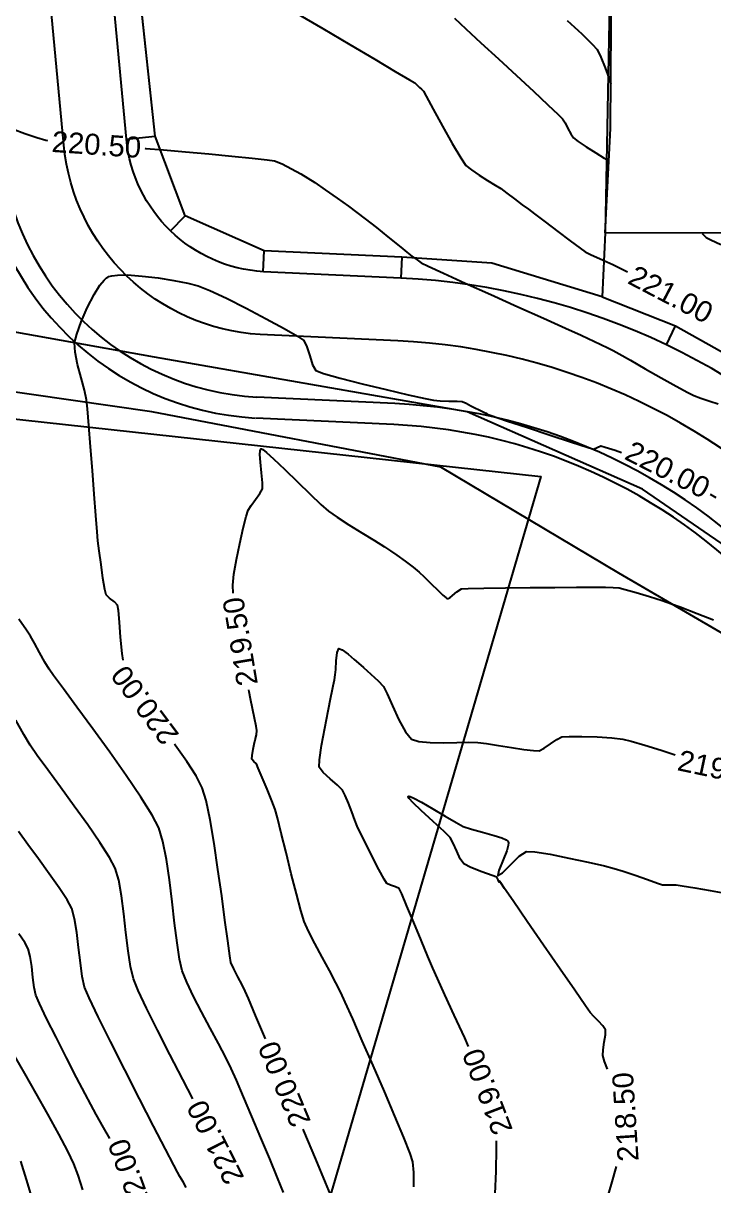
# Model space of a CAD drawing. Header units: metres. Extents: x 600780 to 602257, y 1303551 to 1303943.
# Drawn here: x 601376.6 to 601409.6, y 1303693.9 to 1303749.4 of the extents above; entities that cross this region are included whole.
import ezdxf

# ---------------------------------------------------------------- set-up
doc = ezdxf.new("R2010")
doc.units = ezdxf.units.M
doc.header["$LTSCALE"] = 0.0254
doc.header["$MEASUREMENT"] = 0
for name, color, linetype in [('ALINEACION CALLE', 4, 'Continuous'), ('CAMINO', 8, 'Continuous'), ('CONT-MJR', 30, 'Continuous'), ('CONT-MNR', 56, 'Continuous'), ('LOTES', 3, 'Continuous'), ('POLIGONO APROBADO', 2, 'Continuous'), ('POLIGONO LEVANTAMIENTO', 7, 'Continuous')]:
    doc.layers.add(name, color=color, linetype=linetype)
doc.styles.add('CURVAS', font='arial.ttf', dxfattribs={"height": 1})

# ---------------------------------------------------------------- blocks, each defined once
blk = doc.blocks.new('*U7')
at = {"layer": 'CONT-MNR', "elevation": 218.5, "flags": 128}
for points in [[(601404.53, 1303699.482), (601404.389, 1303699.846), (601404.299, 1303700.128), (601404.314, 1303700.401), (601404.376, 1303700.76), (601404.432, 1303701.109), (601404.429, 1303701.353), (601404.308, 1303701.545), (601404.098, 1303701.774), (601403.872, 1303701.999), (601403.706, 1303702.18), (601403.476, 1303702.505), (601402.964, 1303703.244), (601402.266, 1303704.254), (601401.478, 1303705.397), (601400.697, 1303706.531), (601400.02, 1303707.515), (601399.617, 1303708.099), (601399.429, 1303708.373), (601399.369, 1303708.459), (601399.361, 1303708.47), (601399.359, 1303708.463), (601399.353, 1303708.427), (601399.348, 1303708.404), (601399.308, 1303708.512), (601399.247, 1303708.642), (601399.017, 1303708.727), (601398.524, 1303708.9), (601397.995, 1303709.105), (601397.661, 1303709.284), (601397.495, 1303709.528), (601397.328, 1303709.891), (601397.167, 1303710.263), (601397.02, 1303710.536), (601396.732, 1303710.823), (601396.209, 1303711.298), (601395.629, 1303711.825), (601395.245, 1303712.195), (601395.065, 1303712.398), (601395.017, 1303712.48), (601395.019, 1303712.503), (601395.036, 1303712.511), (601395.104, 1303712.5), (601395.286, 1303712.424), (601395.641, 1303712.234), (601396.195, 1303711.911), (601396.779, 1303711.559), (601397.295, 1303711.254), (601397.642, 1303711.069), (601398.03, 1303710.938), (601398.56, 1303710.793), (601399.112, 1303710.64), (601399.486, 1303710.516), (601399.686, 1303710.425), (601399.767, 1303710.365), (601399.789, 1303710.336), (601399.801, 1303710.293), (601399.792, 1303710.165), (601399.714, 1303709.896), (601399.544, 1303709.467), (601399.34, 1303708.971), (601399.296, 1303708.719), (601399.51, 1303708.855), (601399.893, 1303709.236), (601400.318, 1303709.648), (601400.661, 1303709.878), (601401.055, 1303709.859), (601401.784, 1303709.739), (601402.687, 1303709.558), (601403.604, 1303709.358), (601404.377, 1303709.181), (601404.844, 1303709.066), (601405.271, 1303708.933), (601405.843, 1303708.737), (601406.431, 1303708.528), (601406.911, 1303708.359), (601407.155, 1303708.282), (601407.356, 1303708.274), (601407.607, 1303708.282), (601407.809, 1303708.281), (601408.1, 1303708.238), (601408.693, 1303708.142), (601409.423, 1303708.015), (601410.129, 1303707.881)], [(601404.401, 1303692.894), (601404.719, 1303693.989), (601404.962, 1303694.825)]]:
    blk.add_lwpolyline(points, dxfattribs=at)
at = {"layer": 'CONT-MNR', "color": 2, "insert": (601405.386, 1303697.196, 218.5), "char_height": 1, "attachment_point": 5, "rotation": 93.7607, "style": 'CURVAS'}
blk.add_mtext('{218.50}', dxfattribs=at)
blk = doc.blocks.new('*U8')
at = {"layer": 'CONT-MJR', "elevation": 219, "flags": 128}
for points in [[(601397.892, 1303700.554), (601397.709, 1303700.968), (601397.215, 1303702.052), (601396.765, 1303703.028), (601396.405, 1303703.805), (601396.185, 1303704.296), (601395.948, 1303704.864), (601395.629, 1303705.637), (601395.281, 1303706.481), (601394.955, 1303707.261), (601394.703, 1303707.846), (601394.576, 1303708.101), (601394.404, 1303708.184), (601394.163, 1303708.258), (601393.987, 1303708.34), (601393.861, 1303708.548), (601393.618, 1303709.007), (601393.313, 1303709.603), (601393.002, 1303710.224), (601392.74, 1303710.754), (601392.583, 1303711.08), (601392.462, 1303711.375), (601392.316, 1303711.763), (601392.159, 1303712.176), (601392.008, 1303712.542), (601391.878, 1303712.793), (601391.638, 1303713.043), (601391.287, 1303713.339), (601390.954, 1303713.637), (601390.767, 1303713.893), (601390.778, 1303714.254), (601390.88, 1303714.934), (601391.031, 1303715.768), (601391.193, 1303716.592), (601391.325, 1303717.24), (601391.388, 1303717.549), (601391.433, 1303717.781), (601391.489, 1303718.069), (601391.531, 1303718.301), (601391.551, 1303718.562), (601391.578, 1303718.977), (601391.623, 1303719.37), (601391.697, 1303719.566), (601391.868, 1303719.501), (601392.141, 1303719.295), (601392.429, 1303719.048), (601392.645, 1303718.86), (601392.884, 1303718.655), (601393.231, 1303718.348), (601393.58, 1303718.019), (601393.828, 1303717.75), (601394.007, 1303717.408), (601394.262, 1303716.828), (601394.563, 1303716.167), (601394.878, 1303715.583), (601395.177, 1303715.236), (601395.527, 1303715.126), (601396.057, 1303715.077), (601396.684, 1303715.068), (601397.327, 1303715.079), (601397.903, 1303715.089), (601398.331, 1303715.077), (601398.756, 1303715.023), (601399.322, 1303714.937), (601399.941, 1303714.838), (601400.528, 1303714.749), (601400.996, 1303714.691), (601401.258, 1303714.685), (601401.502, 1303714.8), (601401.804, 1303715.007), (601402.106, 1303715.216), (601402.351, 1303715.34), (601402.693, 1303715.366), (601403.304, 1303715.365), (601404.034, 1303715.341), (601404.733, 1303715.299), (601405.252, 1303715.242), (601405.664, 1303715.141), (601406.305, 1303714.951), (601407.089, 1303714.703), (601407.759, 1303714.488)], [(601399.168, 1303693.515), (601399.212, 1303694.601), (601399.235, 1303695.684), (601399.229, 1303696.06)]]:
    blk.add_lwpolyline(points, dxfattribs=at)
at = {"layer": 'CONT-MJR', "color": 2, "char_height": 1, "attachment_point": 5, "style": 'CURVAS'}
for insert, rotation in [((601410.003, 1303713.801, 219), 348.0904), ((601398.798, 1303698.398, 219), 110.907)]:
    blk.add_mtext('{219.00}', dxfattribs=dict(at, insert=insert, rotation=rotation))
blk = doc.blocks.new('*U9')
at = {"layer": 'CONT-MNR', "elevation": 219.5, "flags": 128}
for points in [[(601386.659, 1303722.211), (601386.634, 1303722.586), (601386.688, 1303723.112), (601386.811, 1303723.816), (601386.971, 1303724.585), (601387.138, 1303725.309), (601387.282, 1303725.875), (601387.371, 1303726.171), (601387.512, 1303726.4), (601387.726, 1303726.681), (601387.935, 1303726.963), (601388.057, 1303727.193), (601388.061, 1303727.48), (601388.014, 1303727.95), (601387.958, 1303728.467), (601387.934, 1303728.823), (601387.943, 1303729.011), (601387.967, 1303729.083), (601387.985, 1303729.099), (601388.005, 1303729.099), (601388.075, 1303729.063), (601388.251, 1303728.929), (601388.59, 1303728.627), (601389.13, 1303728.111), (601389.734, 1303727.52), (601390.329, 1303726.937), (601390.844, 1303726.445), (601391.207, 1303726.127), (601391.618, 1303725.837), (601392.178, 1303725.474), (601392.8, 1303725.084), (601393.397, 1303724.716), (601393.881, 1303724.418), (601394.166, 1303724.235), (601394.472, 1303724.019), (601394.862, 1303723.735), (601395.247, 1303723.445), (601395.541, 1303723.213), (601395.779, 1303722.989), (601396.1, 1303722.666), (601396.436, 1303722.329), (601396.671, 1303722.106), (601396.804, 1303721.994), (601396.865, 1303721.956), (601396.886, 1303721.951), (601396.917, 1303721.954), (601396.993, 1303721.99), (601397.133, 1303722.095), (601397.337, 1303722.27), (601397.552, 1303722.417), (601397.874, 1303722.436), (601398.622, 1303722.452), (601399.654, 1303722.465), (601400.83, 1303722.476), (601402.009, 1303722.484), (601403.048, 1303722.49), (601403.806, 1303722.493), (601404.143, 1303722.493), (601404.435, 1303722.492), (601404.797, 1303722.484), (601405.086, 1303722.462), (601405.373, 1303722.388), (601405.898, 1303722.234), (601406.53, 1303722.042), (601407.138, 1303721.851), (601407.589, 1303721.703), (601408.002, 1303721.548), (601408.802, 1303721.24), (601409.582, 1303720.937)], [(601395.276, 1303693.858), (601395.281, 1303694.548), (601395.241, 1303695.049), (601395.105, 1303695.456), (601394.801, 1303696.219), (601394.377, 1303697.237), (601393.875, 1303698.413), (601393.342, 1303699.644), (601392.823, 1303700.832), (601392.362, 1303701.878), (601392.004, 1303702.68), (601391.796, 1303703.14), (601391.563, 1303703.602), (601391.251, 1303704.184), (601390.902, 1303704.827), (601390.558, 1303705.472), (601390.261, 1303706.059), (601390.053, 1303706.53), (601389.89, 1303707.048), (601389.674, 1303707.849), (601389.43, 1303708.812), (601389.181, 1303709.818), (601388.953, 1303710.745), (601388.771, 1303711.475), (601388.657, 1303711.885), (601388.504, 1303712.295), (601388.282, 1303712.846), (601388.046, 1303713.41), (601387.855, 1303713.856), (601387.764, 1303714.054), (601387.647, 1303714.163), (601387.544, 1303714.273), (601387.562, 1303714.453), (601387.619, 1303714.759), (601387.667, 1303714.999), (601387.711, 1303715.2), (601387.764, 1303715.448), (601387.79, 1303715.648), (601387.759, 1303715.856), (601387.683, 1303716.241), (601387.586, 1303716.708), (601387.492, 1303717.157), (601387.426, 1303717.493), (601387.407, 1303717.595)]]:
    blk.add_lwpolyline(points, dxfattribs=at)
at = {"layer": 'CONT-MNR', "color": 2, "insert": (601386.996, 1303719.897, 219.5), "char_height": 1, "attachment_point": 5, "rotation": 99.6689, "style": 'CURVAS'}
blk.add_mtext('{219.50}', dxfattribs=at)
blk = doc.blocks.new('*U10')
at = {"layer": 'CONT-MJR', "elevation": 220, "flags": 128}
for points in [[(601381.403, 1303719.007), (601381.358, 1303719.334), (601381.283, 1303720.104), (601381.226, 1303720.827), (601381.18, 1303721.379), (601381.142, 1303721.635), (601380.984, 1303721.792), (601380.751, 1303721.967), (601380.591, 1303722.123), (601380.529, 1303722.388), (601380.442, 1303722.924), (601380.347, 1303723.585), (601380.261, 1303724.227), (601380.202, 1303724.703), (601380.163, 1303725.133), (601380.102, 1303725.914), (601380.024, 1303726.929), (601379.939, 1303728.062), (601379.852, 1303729.197), (601379.772, 1303730.216), (601379.705, 1303731.005), (601379.659, 1303731.446), (601379.558, 1303731.906), (601379.397, 1303732.498), (601379.229, 1303733.131), (601379.107, 1303733.715), (601379.085, 1303734.16), (601379.189, 1303734.571), (601379.403, 1303735.162), (601379.694, 1303735.831), (601380.025, 1303736.479), (601380.296, 1303736.913), (601380.491, 1303737.156), (601380.612, 1303737.267), (601380.67, 1303737.304), (601380.724, 1303737.329), (601380.863, 1303737.368), (601381.14, 1303737.401), (601381.614, 1303737.404), (601382.32, 1303737.355), (601383.083, 1303737.261), (601383.831, 1303737.141), (601384.489, 1303737.01), (601384.983, 1303736.886), (601385.536, 1303736.67), (601386.341, 1303736.292), (601387.281, 1303735.819), (601388.236, 1303735.315), (601389.091, 1303734.846), (601389.727, 1303734.476), (601390.027, 1303734.27), (601390.176, 1303733.976), (601390.31, 1303733.544), (601390.447, 1303733.118), (601390.604, 1303732.844), (601390.971, 1303732.705), (601391.764, 1303732.482), (601392.815, 1303732.213), (601393.954, 1303731.935), (601395.013, 1303731.685), (601395.823, 1303731.501), (601396.216, 1303731.418), (601396.536, 1303731.395), (601396.959, 1303731.383), (601397.352, 1303731.374), (601397.583, 1303731.355), (601397.773, 1303731.278), (601398.003, 1303731.162), (601398.186, 1303731.067), (601398.395, 1303730.966), (601398.648, 1303730.843), (601398.77, 1303730.782), (601398.697, 1303730.783), (601398.979, 1303730.689), (601399.707, 1303730.446), (601400.705, 1303730.115), (601401.796, 1303729.755), (601402.803, 1303729.425), (601403.551, 1303729.184), (601403.862, 1303729.091), (601404.037, 1303729.166), (601404.213, 1303729.24), (601404.419, 1303729.184), (601404.886, 1303729.036), (601405.203, 1303728.931)], [(601409.436, 1303726.939), (601409.693, 1303726.784)], [(601388.197, 1303700.917), (601387.727, 1303702.037), (601387.384, 1303702.851), (601387.231, 1303703.209), (601387.08, 1303703.505), (601386.877, 1303703.882), (601386.682, 1303704.261), (601386.552, 1303704.563), (601386.495, 1303704.891), (601386.397, 1303705.598), (601386.266, 1303706.587), (601386.108, 1303707.758), (601385.931, 1303709.014), (601385.743, 1303710.256), (601385.551, 1303711.387), (601385.361, 1303712.307), (601385.182, 1303712.919), (601384.891, 1303713.481), (601384.439, 1303714.174), (601383.886, 1303714.946), (601383.848, 1303714.996)], [(601391.384, 1303693.302), (601391.065, 1303694.065), (601390.599, 1303695.182), (601390.031, 1303696.538), (601390.004, 1303696.604)]]:
    blk.add_lwpolyline(points, dxfattribs=at)
at = {"layer": 'CONT-MJR', "color": 2, "char_height": 1, "attachment_point": 5, "style": 'CURVAS'}
for insert, rotation in [((601407.406, 1303728.105, 220), 332.9042), ((601382.439, 1303716.862, 220), 126.8777), ((601389.101, 1303698.761, 220), 112.7233)]:
    blk.add_mtext('{220.00}', dxfattribs=dict(at, insert=insert, rotation=rotation))
blk = doc.blocks.new('*U13')
at = {"layer": 'CONT-MNR', "elevation": 220.5, "flags": 128}
for points in [[(601389.058, 1303693.584), (601388.772, 1303694.289), (601388.402, 1303695.187), (601387.984, 1303696.19), (601387.555, 1303697.21), (601387.151, 1303698.161), (601386.809, 1303698.953), (601386.566, 1303699.501), (601386.303, 1303700.034), (601385.952, 1303700.697), (601385.552, 1303701.439), (601385.142, 1303702.208), (601384.758, 1303702.954), (601384.439, 1303703.627), (601384.224, 1303704.174), (601384.097, 1303704.723), (601383.978, 1303705.505), (601383.862, 1303706.445), (601383.742, 1303707.473), (601383.612, 1303708.514), (601383.467, 1303709.497), (601383.3, 1303710.348), (601383.106, 1303710.995), (601382.786, 1303711.609), (601382.243, 1303712.472), (601381.546, 1303713.502), (601380.761, 1303714.616), (601379.955, 1303715.733), (601379.196, 1303716.769), (601378.55, 1303717.644), (601378.085, 1303718.275), (601377.867, 1303718.579), (601377.667, 1303718.921), (601377.418, 1303719.367), (601377.17, 1303719.813), (601376.975, 1303720.159), (601376.79, 1303720.438), (601376.428, 1303720.966)], [(601376.119, 1303744.378), (601376.716, 1303744.16), (601377.278, 1303743.967), (601377.716, 1303743.844), (601377.8, 1303743.833)], [(601382.461, 1303743.455), (601382.49, 1303743.452), (601383.336, 1303743.378), (601384.377, 1303743.287), (601385.501, 1303743.186), (601386.599, 1303743.083), (601387.56, 1303742.988), (601388.274, 1303742.908), (601388.63, 1303742.852), (601388.989, 1303742.705), (601389.439, 1303742.475), (601389.882, 1303742.227), (601390.221, 1303742.027), (601390.548, 1303741.814), (601391.05, 1303741.471), (601391.624, 1303741.072), (601392.164, 1303740.689), (601392.566, 1303740.396), (601392.966, 1303740.086), (601393.496, 1303739.664), (601394.044, 1303739.221), (601394.5, 1303738.852), (601394.755, 1303738.648), (601394.945, 1303738.499), (601395.191, 1303738.307), (601395.439, 1303738.121), (601395.639, 1303737.986), (601395.959, 1303737.833), (601396.699, 1303737.494), (601397.74, 1303737.021), (601398.962, 1303736.468), (601400.246, 1303735.888), (601401.473, 1303735.334), (601402.522, 1303734.861), (601403.275, 1303734.522), (601403.611, 1303734.369), (601403.872, 1303734.245), (601404.207, 1303734.084), (601404.54, 1303733.92), (601404.798, 1303733.79), (601405.078, 1303733.636), (601405.624, 1303733.328), (601406.331, 1303732.93), (601407.093, 1303732.5), (601407.804, 1303732.102), (601408.36, 1303731.795), (601408.653, 1303731.641), (601408.978, 1303731.519), (601409.411, 1303731.375), (601409.814, 1303731.243)]]:
    blk.add_lwpolyline(points, dxfattribs=at)
at = {"layer": 'CONT-MNR', "color": 2, "insert": (601380.13, 1303743.629, 220.5), "char_height": 1, "attachment_point": 5, "rotation": 356.1131, "style": 'CURVAS'}
blk.add_mtext('{220.50}', dxfattribs=at)
blk = doc.blocks.new('*U16')
at = {"layer": 'CONT-MJR', "elevation": 221, "flags": 128}
for points in [[(601384.729, 1303698.057), (601384.248, 1303698.98), (601383.633, 1303700.17), (601383.04, 1303701.336), (601382.518, 1303702.387), (601382.12, 1303703.234), (601381.895, 1303703.784), (601381.756, 1303704.373), (601381.641, 1303705.133), (601381.539, 1303705.995), (601381.438, 1303706.89), (601381.327, 1303707.747), (601381.195, 1303708.497), (601381.029, 1303709.07), (601380.755, 1303709.591), (601380.298, 1303710.303), (601379.716, 1303711.142), (601379.068, 1303712.042), (601378.411, 1303712.938), (601377.803, 1303713.764), (601377.304, 1303714.455), (601376.97, 1303714.947), (601376.658, 1303715.466), (601376.274, 1303716.138)], [(601389.654, 1303749.931), (601390.941, 1303749.171), (601392.23, 1303748.409), (601393.417, 1303747.707), (601394.398, 1303747.126), (601395.069, 1303746.728), (601395.326, 1303746.573), (601395.451, 1303746.459), (601395.558, 1303746.355), (601395.649, 1303746.273), (601395.737, 1303746.188), (601395.876, 1303745.936), (601396.21, 1303745.323), (601396.653, 1303744.517), (601397.119, 1303743.688), (601397.52, 1303743.004), (601397.771, 1303742.634), (601398.028, 1303742.419), (601398.395, 1303742.171), (601398.8, 1303741.921), (601399.169, 1303741.698), (601399.428, 1303741.532), (601399.719, 1303741.319), (601400.091, 1303741.041), (601400.461, 1303740.761), (601400.749, 1303740.544), (601401.04, 1303740.324), (601401.545, 1303739.941), (601402.153, 1303739.482), (601402.75, 1303739.033), (601403.225, 1303738.679), (601403.466, 1303738.508), (601403.717, 1303738.385), (601404.037, 1303738.245), (601404.295, 1303738.132), (601404.498, 1303738.036), (601404.783, 1303737.898), (601405.075, 1303737.755), (601405.299, 1303737.643), (601405.477, 1303737.552)]]:
    blk.add_lwpolyline(points, dxfattribs=at)
at = {"layer": 'CONT-MJR', "color": 2, "char_height": 1, "attachment_point": 5, "style": 'CURVAS'}
for insert, rotation in [((601407.553, 1303736.476, 221), 332.3888), ((601385.806, 1303695.982, 221), 116.6912)]:
    blk.add_mtext('{221.00}', dxfattribs=dict(at, insert=insert, rotation=rotation))
blk = doc.blocks.new('*U20')
at = {"layer": 'CONT-MNR', "elevation": 221.5, "flags": 128}
for points in [[(601384.406, 1303693.831), (601384.262, 1303694.089), (601384.112, 1303694.351), (601383.999, 1303694.554), (601383.827, 1303694.885), (601383.426, 1303695.661), (601382.859, 1303696.761), (601382.191, 1303698.064), (601381.485, 1303699.449), (601380.806, 1303700.796), (601380.218, 1303701.983), (601379.783, 1303702.89), (601379.567, 1303703.395), (601379.453, 1303703.895), (601379.362, 1303704.55), (601379.279, 1303705.281), (601379.191, 1303706.01), (601379.087, 1303706.657), (601378.952, 1303707.145), (601378.727, 1303707.566), (601378.351, 1303708.138), (601377.877, 1303708.806), (601377.359, 1303709.514), (601376.85, 1303710.205), (601376.404, 1303710.823)], [(601397.219, 1303749.662), (601397.763, 1303749.156), (601398.488, 1303748.486), (601399.318, 1303747.72), (601400.177, 1303746.928), (601400.989, 1303746.177), (601401.678, 1303745.537), (601402.169, 1303745.076), (601402.385, 1303744.861), (601402.505, 1303744.667), (601402.641, 1303744.401), (601402.779, 1303744.138), (601402.906, 1303743.952), (601403.123, 1303743.783), (601403.513, 1303743.521), (601403.963, 1303743.23), (601404.361, 1303742.978), (601404.593, 1303742.829)]]:
    blk.add_lwpolyline(points, dxfattribs=at)
blk = doc.blocks.new('*U21')
at = {"layer": 'CONT-MNR', "elevation": 221.5, "flags": 128}
blk.add_lwpolyline([(601409.042, 1303739.402), (601409.051, 1303739.393), (601409.084, 1303739.356), (601409.155, 1303739.278), (601409.237, 1303739.198), (601409.461, 1303739.09), (601409.934, 1303738.863)], dxfattribs=at)
blk = doc.blocks.new('*U23')
at = {"layer": 'CONT-MJR', "elevation": 222, "flags": 128}
for points in [[(601402.608, 1303749.554), (601403.297, 1303748.913), (601403.797, 1303748.434), (601404.034, 1303748.18), (601404.217, 1303747.813), (601404.414, 1303747.302), (601404.584, 1303746.816), (601404.686, 1303746.525)], [(601380.768, 1303696.171), (601380.47, 1303696.691), (601380.12, 1303697.304), (601379.856, 1303697.785), (601379.589, 1303698.296), (601379.184, 1303699.08), (601378.701, 1303700.021), (601378.203, 1303701), (601377.752, 1303701.902), (601377.41, 1303702.61), (601377.239, 1303703.006), (601377.16, 1303703.372), (601377.098, 1303703.857), (601377.038, 1303704.381), (601376.969, 1303704.861), (601376.876, 1303705.22), (601376.711, 1303705.52), (601376.432, 1303705.933)]]:
    blk.add_lwpolyline(points, dxfattribs=at)
at = {"layer": 'CONT-MJR', "color": 2, "insert": (601381.855, 1303694.078, 222), "char_height": 1, "attachment_point": 5, "rotation": 109.9921, "style": 'CURVAS'}
blk.add_mtext('{222.00}', dxfattribs=at)
blk = doc.blocks.new('*U26')
at = {"layer": 'CONT-MNR', "elevation": 222.5, "flags": 128}
blk.add_lwpolyline([(601379.476, 1303693.718), (601379.252, 1303694.41), (601379.047, 1303694.959), (601378.763, 1303695.557), (601378.334, 1303696.373), (601377.814, 1303697.321), (601377.255, 1303698.315), (601376.712, 1303699.268), (601376.239, 1303700.094)], dxfattribs=at)
blk = doc.blocks.new('*U28')
at = {"layer": 'CONT-MJR', "elevation": 223, "flags": 128}
blk.add_lwpolyline([(601377.001, 1303693.528), (601376.793, 1303694.21), (601376.515, 1303695.075)], dxfattribs=at)

msp = doc.modelspace()

# ---------------------------------------------------------------- linework, layer by layer
at = {"layer": 'ALINEACION CALLE'}
for p, q in [((601394.70445, 1303738.25273), (601388.13279, 1303738.55981)), ((601394.3777, 1303731.26036), (601387.79007, 1303731.56819)), ((601394.33102, 1303730.26145), (601387.74339, 1303730.56928))]:
    msp.add_line(p, q, dxfattribs=at)
for points in [[(601474.3926, 1303641.02265), (601458.38092, 1303656.79652, -0.18840972), (601455.41039, 1303663.44075), (601452.78317, 1303718.16297, 0.44139147), (601449.36839, 1303720.98981), (601429.81542, 1303718.23705, -0.25114422), (601416.51112, 1303723.12738), (601415.5437, 1303724.21617, 0.20210135), (601394.51773, 1303734.25709), (601387.94608, 1303734.56417, -0.37041229), (601378.57069, 1303743.61146), (601374.81895, 1303783.52518, -0.11983461), (601376.86471, 1303797.55337), (601411.01217, 1303882.2248)], [(601478.02233, 1303641.65808), (601460.48631, 1303658.93366, -0.18840972), (601458.40694, 1303663.58461), (601455.77972, 1303718.30683, 0.44139147), (601448.95016, 1303723.96051), (601429.39719, 1303721.20776, -0.25114422), (601418.75375, 1303725.12002), (601417.78633, 1303726.20881, 0.20210135), (601394.65777, 1303737.25382), (601388.10473, 1303737.56003, -0.36977909), (601381.55753, 1303743.89221), (601377.80579, 1303783.80593, -0.11983461), (601379.64697, 1303796.4313), (601413.79443, 1303881.10273)]]:
    msp.add_lwpolyline(points, format="xyb", dxfattribs=at)
msp.add_lwpolyline([(601394.70445, 1303738.25273), (601388.13279, 1303738.55981), (601384.36039, 1303740.22978), (601382.92897, 1303744.03945), (601378.64688, 1303783.92345), (601378.95943, 1303790.08463), (601380.57719, 1303796.06429), (601414.81709, 1303880.96486)], dxfattribs=at)
for centre, radius, start, end in [((601388.52681, 1303744.5473), 14, 185.36981, 266.670806), ((601388.52681, 1303744.5473), 13, 185.36981, 266.751183), ((601393.1174, 1303704.28979), 27, 41.621967, 87.324581), ((601393.1174, 1303704.28979), 26, 41.621967, 87.324581)]:
    msp.add_arc(centre, radius, start, end, dxfattribs=at)
at = {"layer": 'CAMINO', "color": 7}
for points in [[(601475.419, 1303641.593), (601474.294, 1303643.781), (601472.952, 1303645.673), (601469.292, 1303651.116), (601458.932, 1303656.977), (601451.394, 1303660.185), (601449.612, 1303661.454), (601442.332, 1303673.767), (601437.924, 1303687.439), (601436.458, 1303703.187), (601433.952, 1303708.513), (601424.071, 1303716.048), (601418.539, 1303718.711), (601406.205, 1303727.177), (601397.831, 1303730.864), (601382.897, 1303733.474), (601370.007, 1303735.793), (601360.216, 1303737.501), (601353.229, 1303747.509), (601352.424, 1303749.134), (601350.111, 1303758.93)], [(601472.183, 1303641.597), (601470.705, 1303644.523), (601464.851, 1303650.423), (601457.917, 1303653.362), (601449.88, 1303658.452), (601448.464, 1303659.691), (601437.9, 1303671.656), (601435.294, 1303686.321), (601432.83, 1303701.827), (601430.925, 1303707.786), (601420.225, 1303714.739), (601416.687, 1303716.406), (601405.07, 1303723.169), (601396.564, 1303728.222), (601382.776, 1303730.868), (601369.284, 1303732.817), (601359.831, 1303734.294), (601350.468, 1303745.75), (601349.073, 1303748.203), (601347.011, 1303757.752)]]:
    msp.add_lwpolyline(points, dxfattribs=at)
at = {"layer": 'LOTES'}
for p, q in [((601381.55753, 1303743.89221), (601382.92897, 1303744.03945)), ((601383.66598, 1303739.51019), (601384.36039, 1303740.22978)), ((601388.08611, 1303737.5609), (601388.13279, 1303738.55981)), ((601394.70445, 1303738.25273), (601394.65777, 1303737.25382)), ((601407.33815, 1303734.06847), (601407.76909, 1303734.97085))]:
    msp.add_line(p, q, dxfattribs=at)
at = {"layer": 'LOTES', "color": 6}
msp.add_lwpolyline([(601405.16265, 1303763.70282), (601404.79882, 1303759.56761), (601404.42309, 1303739.41098), (601404.27111, 1303736.36181), (601399.01308, 1303737.96767), (601394.70445, 1303738.25273), (601388.13279, 1303738.55981), (601384.36039, 1303740.22978), (601382.92897, 1303744.03945), (601380.64351, 1303765.32655), (601405.16265, 1303763.70282)], dxfattribs=at)
at = {"layer": 'POLIGONO APROBADO', "color": 6}
msp.add_lwpolyline([(601423.56875, 1303740.15407), (601410.788, 1303739.399), (601404.42314, 1303739.41385), (601404.27111, 1303736.36181), (601407.76909, 1303734.97085), (601411.46703, 1303732.90911), (601421.47658, 1303724.03705), (601423.9292, 1303722.76597), (601423.56875, 1303740.15407)], dxfattribs=at)
at = {"layer": 'POLIGONO LEVANTAMIENTO'}
for points in [[(601372.28077, 1303848.58987), (601342.20637, 1303792.27332), (601358.13098, 1303732.5085), (601401.3433, 1303727.78303), (601383.966, 1303668.397), (601471.803, 1303640.663), (601477.556, 1303641.462), (601479.021, 1303642.078), (601484.461, 1303647.683), (601486.736, 1303653.799), (601482.182, 1303748.654), (601474.703, 1303747.662), (601458.314, 1303745.361), (601446.439, 1303743.405), (601427.613, 1303740.393), (601410.788, 1303739.399), (601404.423, 1303739.411)], [(601404.423, 1303739.411), (601404.672, 1303744.405), (601404.767, 1303759.206), (601405.935, 1303772.481), (601407, 1303784.306), (601409.054, 1303799.001), (601409.414, 1303800.953), (601411.196, 1303810.549), (601418.434, 1303838.318)]]:
    msp.add_lwpolyline(points, dxfattribs=at)

# ---------------------------------------------------------------- block references
at = {"layer": 'CONT-MJR'}
for name in ['*U28', '*U23', '*U16', '*U10', '*U8']:
    msp.add_blockref(name, (0, 0), dxfattribs=at)
at = {"layer": 'CONT-MNR'}
for name in ['*U26', '*U20', '*U13', '*U21', '*U9', '*U7']:
    msp.add_blockref(name, (0, 0), dxfattribs=at)

doc.saveas('drawing.dxf')
